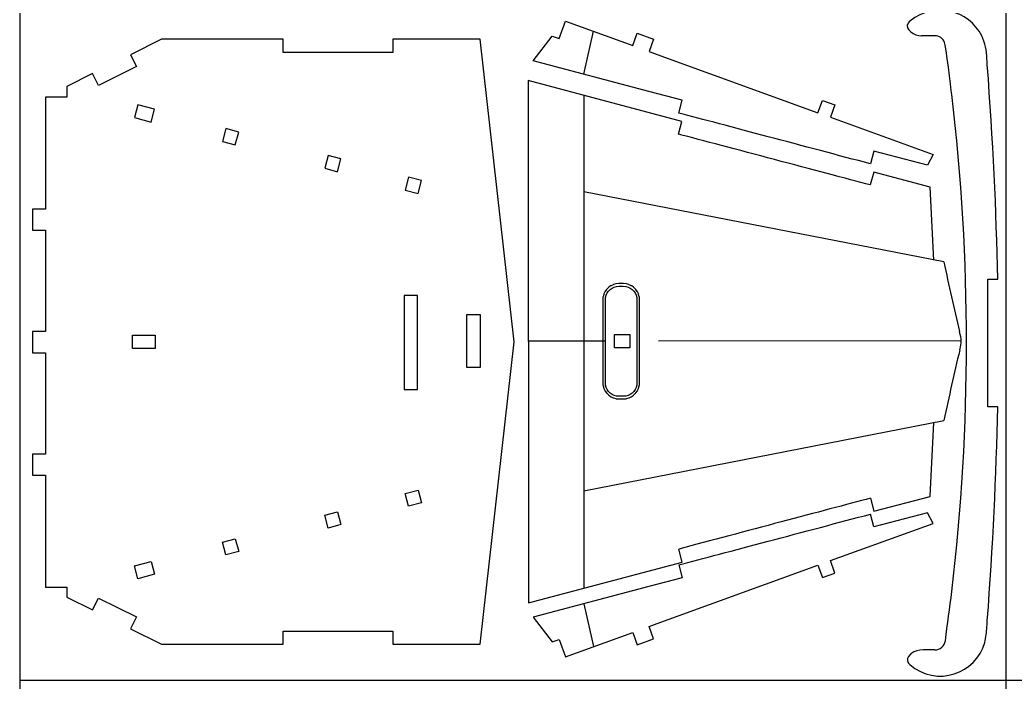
# Model space of a CAD drawing. Extents: x 827 to 1399, y 525 to 1105.
# Drawn here: x 829.5 to 1021.3, y 815.1 to 942.7 of the extents above; entities that cross this region are included whole.
import ezdxf

# ---------------------------------------------------------------- set-up
doc = ezdxf.new("R2010")
doc.units = 0
doc.layers.get('0').update_dxf_attribs({"linetype": 'CONTINUOUS'})

msp = doc.modelspace()

# ---------------------------------------------------------------- linework, layer by layer
at = {"color": 5}
for p, q in [((829.465449, 1105.441268), (829.465449, 525.441268)), ((1019.465449, 1105.441268), (1019.465449, 525.441268)), ((829.465449, 815.441268), (1399.465449, 815.441268))]:
    msp.add_line(p, q, dxfattribs=at)
at = {"color": 3}
for p, q in [((933.420649, 939.118468), (934.635749, 942.464968)), ((934.635749, 942.464968), (947.575049, 937.766368)), ((947.575049, 937.766368), (948.445449, 940.163268)), ((948.445449, 940.163268), (951.584549, 939.023468)), ((856.726349, 938.967768), (850.773949, 935.995068)), ((880.187849, 938.967968), (856.726349, 938.967768)), ((880.187849, 936.417968), (880.187849, 938.967968)), ((918.175249, 938.968268), (901.358849, 938.968168)), ((901.358849, 938.968168), (901.358849, 936.418068)), ((924.714649, 880.681568), (918.175249, 938.968268)), ((928.366849, 934.838368), (932.042749, 939.595768)), ((932.042749, 939.595768), (933.420649, 939.118468)), ((951.584549, 939.023468), (950.714149, 936.626468)), ((901.358849, 936.418068), (880.187849, 936.417968)), ((950.714149, 936.626468), (952.257849, 936.065968)), ((952.257849, 936.065968), (983.270249, 924.804968)), ((850.773949, 935.995068), (851.913249, 933.713768)), ((950.708949, 928.917868), (928.366849, 934.838368)), ((843.473549, 932.349268), (838.540049, 929.885468)), ((844.612849, 930.067868), (843.473549, 932.349268)), ((851.913249, 933.713768), (844.612849, 930.067868)), ((957.060049, 923.153768), (927.436949, 930.996168)), ((927.436949, 930.996168), (927.488949, 830.366868)), ((838.540049, 929.885468), (838.540049, 927.814168)), ((957.102849, 927.223568), (950.708949, 928.917868)), ((838.540049, 927.814168), (834.410349, 927.814168)), ((834.410349, 927.814168), (834.410349, 906.247868)), ((956.449549, 924.758568), (957.102849, 927.223568)), ((983.270249, 924.804968), (984.140649, 927.201868)), ((984.140649, 927.201868), (986.537649, 926.331468)), ((986.537649, 926.331468), (985.667349, 923.934568)), ((956.406849, 920.688768), (957.060049, 923.153768)), ((985.667349, 923.934568), (1005.466149, 916.745368)), ((994.065749, 917.428768), (993.412549, 914.963768)), ((1004.405649, 914.688768), (994.065749, 917.428768)), ((1005.466149, 916.745368), (1004.405649, 914.688768)), ((994.023149, 913.359068), (993.370049, 910.894268)), ((1004.927949, 910.469368), (994.023149, 913.359068)), ((1007.521449, 896.055368), (938.161249, 909.591468)), ((1005.638849, 896.422768), (1004.927949, 910.469368)), ((834.410349, 906.247868), (831.876449, 906.247868)), ((831.876449, 906.247868), (831.876449, 902.167768)), ((831.876449, 902.167768), (834.410349, 902.167768)), ((834.410349, 902.167768), (834.410349, 882.641468)), ((1016.031049, 868.113468), (1016.031049, 892.718868)), ((1016.031049, 892.718868), (1017.923249, 892.718868)), ((834.410349, 882.641468), (831.876449, 882.641468)), ((831.876449, 882.641468), (831.876449, 878.561468)), ((918.175249, 822.394868), (924.714649, 880.681568)), ((1010.897149, 880.876168), (952.544049, 880.780668)), ((831.876449, 878.561468), (834.410349, 878.561468)), ((834.410349, 878.561468), (834.410349, 859.035168)), ((1017.921349, 868.113468), (1016.031049, 868.113468)), ((938.158749, 851.969768), (1007.521549, 865.505968)), ((1004.906349, 850.944268), (1005.631349, 865.137068)), ((834.410349, 859.035168), (831.876449, 859.035168)), ((831.876449, 859.035168), (831.876449, 854.955068)), ((831.876449, 854.955068), (834.410349, 854.955068)), ((834.410349, 854.955068), (834.410349, 833.388768)), ((993.397049, 850.532468), (994.065849, 848.008568)), ((994.065849, 848.008568), (1004.921949, 850.885268)), ((1004.921949, 850.885268), (1004.906349, 850.944268)), ((994.065749, 845.008568), (993.412549, 847.473568)), ((1004.405649, 847.748568), (994.065749, 845.008568)), ((1005.466149, 845.691968), (1004.405649, 847.748568)), ((985.667349, 838.502768), (1005.466149, 845.691968)), ((957.102849, 838.213768), (956.434149, 840.737368)), ((927.488949, 830.366868), (957.102849, 838.213768)), ((986.537649, 836.105868), (985.667349, 838.502768)), ((952.257849, 826.371368), (983.270249, 837.632368)), ((956.449549, 837.678768), (957.102849, 835.213768)), ((983.270249, 837.632368), (984.140649, 835.235468)), ((957.102849, 835.213768), (950.708949, 833.519468)), ((984.140649, 835.235468), (986.537649, 836.105868)), ((834.410349, 833.388768), (838.540049, 833.388768)), ((838.540049, 833.388768), (838.540049, 831.477668)), ((950.708949, 833.519468), (928.366849, 827.598968)), ((838.540049, 831.477668), (843.473549, 829.013868)), ((843.473549, 829.013868), (844.612849, 831.295268)), ((844.612849, 831.295268), (851.913249, 827.649468)), ((851.913249, 827.649468), (850.773949, 825.368068)), ((928.366849, 827.598968), (932.042749, 822.841568)), ((850.773949, 825.368068), (856.726349, 822.395368)), ((880.187849, 822.395168), (880.187849, 824.945268)), ((880.187849, 824.945268), (901.358849, 824.945068)), ((901.358849, 824.945068), (901.358849, 822.395068)), ((950.714149, 825.810868), (952.257849, 826.371368)), ((951.584549, 823.413868), (950.714149, 825.810868)), ((932.042749, 822.841568), (933.420649, 823.318868)), ((933.420649, 823.318868), (934.635749, 819.972368)), ((934.635749, 819.972368), (947.575049, 824.670968)), ((947.575049, 824.670968), (948.445449, 822.274068)), ((948.445449, 822.274068), (951.584549, 823.413868)), ((856.726349, 822.395368), (880.187849, 822.395168)), ((901.358849, 822.395068), (918.175249, 822.394868))]:
    msp.add_line(p, q, dxfattribs=at)
at = {"color": 1}
for p, q in [((938.157949, 932.243668), (940.029149, 940.506468)), ((938.162149, 928.161568), (938.157949, 833.193668)), ((942.297349, 880.780668), (927.462949, 880.780668)), ((938.157949, 830.193668), (940.029149, 821.930868))]:
    msp.add_line(p, q, dxfattribs=at)
at = {"color": 7}
for p, q in [((852.177349, 926.341468), (851.521449, 923.877168)), ((855.404649, 925.482468), (852.177349, 926.341468)), ((854.748849, 923.018268), (855.404649, 925.482468)), ((851.521449, 923.877168), (854.748849, 923.018268)), ((869.155549, 921.758768), (868.499749, 919.294468)), ((871.629549, 921.100368), (869.155549, 921.758768)), ((870.973749, 918.636068), (871.629549, 921.100368)), ((868.499749, 919.294468), (870.973749, 918.636068)), ((888.875549, 916.574368), (888.219749, 914.110068)), ((891.339849, 915.918468), (888.875549, 916.574368)), ((890.683949, 913.454268), (891.339849, 915.918468)), ((888.219749, 914.110068), (890.683949, 913.454268)), ((904.379049, 912.384068), (903.723249, 909.919768)), ((906.853049, 911.725668), (904.379049, 912.384068)), ((906.197249, 909.261368), (906.853049, 911.725668)), ((903.723249, 909.919768), (906.197249, 909.261368)), ((906.095549, 889.576368), (903.545549, 889.576368)), ((903.545549, 889.576368), (903.545549, 871.452368)), ((906.095549, 871.452368), (906.095549, 889.576368)), ((915.594449, 885.911168), (918.144549, 885.911168)), ((915.594449, 875.710968), (915.594449, 885.911168)), ((918.144549, 885.911168), (918.144549, 875.710968)), ((851.170349, 881.956468), (855.506549, 881.956468)), ((851.170349, 879.406768), (851.170349, 881.956468)), ((855.506549, 881.956468), (855.506549, 879.406768)), ((944.073149, 879.505568), (944.073149, 882.055668)), ((944.073149, 882.055668), (947.020249, 882.055668)), ((947.020249, 882.055668), (947.020249, 879.505568)), ((855.506549, 879.406768), (851.170349, 879.406768)), ((947.020249, 879.505568), (944.073149, 879.505568)), ((918.144549, 875.710968), (915.594449, 875.710968)), ((903.545549, 871.452368), (906.095549, 871.452368)), ((903.723249, 851.443368), (906.197249, 852.101768)), ((906.197249, 852.101768), (906.853049, 849.637468)), ((904.379049, 848.979068), (903.723249, 851.443368)), ((888.219749, 847.253068), (890.683949, 847.908968)), ((890.683949, 847.908968), (891.339849, 845.444668)), ((906.853049, 849.637468), (904.379049, 848.979068)), ((888.875549, 844.788768), (888.219749, 847.253068)), ((891.339849, 845.444668), (888.875549, 844.788768)), ((868.499749, 842.068668), (870.973749, 842.727068)), ((869.155549, 839.604368), (868.499749, 842.068668)), ((870.973749, 842.727068), (871.629549, 840.262768)), ((871.629549, 840.262768), (869.155549, 839.604368)), ((851.521449, 837.485968), (854.748849, 838.344968)), ((854.748849, 838.344968), (855.404649, 835.880668)), ((852.177349, 835.021768), (851.521449, 837.485968)), ((855.404649, 835.880668), (852.177349, 835.021768))]:
    msp.add_line(p, q, dxfattribs=at)
at = {"color": 2}
for p, q in [((942.207149, 890.298668), (942.011549, 889.888268)), ((942.511149, 890.740668), (942.250449, 890.372668)), ((942.462849, 889.673168), (942.658449, 890.083568)), ((942.883649, 891.123268), (942.565549, 890.805068)), ((942.658449, 890.083568), (942.919149, 890.451568)), ((942.919149, 890.451568), (943.237249, 890.769768)), ((943.316449, 891.438468), (942.948349, 891.177868)), ((943.237249, 890.769768), (943.605349, 891.030368)), ((943.800549, 891.677368), (943.390249, 891.481768)), ((943.605349, 891.030368), (944.015649, 891.225968)), ((944.327549, 891.830768), (943.882549, 891.707868)), ((944.015649, 891.225968), (944.460649, 891.348868)), ((944.887849, 891.889468), (944.415649, 891.846868)), ((944.460649, 891.348868), (944.932849, 891.391468)), ((945.763449, 891.891468), (944.932849, 891.891468)), ((944.932849, 891.391468), (945.763449, 891.391468)), ((945.763449, 891.391468), (946.235549, 891.348868)), ((946.280549, 891.846868), (945.808449, 891.889468)), ((946.235549, 891.348868), (946.680649, 891.225968)), ((946.813749, 891.707868), (946.368649, 891.830768)), ((946.680649, 891.225968), (947.090949, 891.030368)), ((947.306049, 891.481768), (946.895749, 891.677368)), ((947.090949, 891.030368), (947.459049, 890.769768)), ((947.747949, 891.177868), (947.379849, 891.438468)), ((947.459049, 890.769768), (947.777249, 890.451568)), ((947.777249, 890.451568), (948.037849, 890.083568)), ((948.130749, 890.805068), (947.812549, 891.123268)), ((948.037849, 890.083568), (948.233449, 889.673268)), ((948.445949, 890.372468), (948.185349, 890.740468)), ((948.684849, 889.888368), (948.489249, 890.298668)), ((941.797349, 888.755968), (941.797349, 872.805068)), ((941.841949, 889.273168), (941.799349, 888.800968)), ((941.980949, 889.806268), (941.858049, 889.361268)), ((942.297349, 888.755968), (942.339949, 889.228168)), ((942.297349, 872.805068), (942.297349, 888.755968)), ((942.339949, 889.228168), (942.462849, 889.673168)), ((948.233449, 889.673268), (948.356449, 889.228168)), ((948.356449, 889.228168), (948.399049, 888.755968)), ((948.399049, 888.755968), (948.399149, 872.805068)), ((948.838449, 889.361368), (948.715449, 889.806468)), ((948.897049, 888.800968), (948.854449, 889.273168)), ((948.899149, 872.805068), (948.899049, 888.755968)), ((941.799449, 872.759968), (941.842149, 872.287768)), ((942.340049, 872.332868), (942.297349, 872.805068)), ((948.399149, 872.805068), (948.356449, 872.332968)), ((948.854349, 872.287868), (948.897049, 872.759968)), ((941.858149, 872.199768), (941.981049, 871.754768)), ((942.011549, 871.672768), (942.207149, 871.262468)), ((942.250449, 871.188668), (942.511049, 870.820568)), ((942.462949, 871.887868), (942.340049, 872.332868)), ((942.658549, 871.477568), (942.462949, 871.887868)), ((942.919149, 871.109468), (942.658549, 871.477568)), ((943.237349, 870.791368), (942.919149, 871.109468)), ((947.777249, 871.109468), (947.459149, 870.791368)), ((948.037949, 871.477568), (947.777249, 871.109468)), ((948.233549, 871.887868), (948.037949, 871.477568)), ((948.185349, 870.820468), (948.446049, 871.188568)), ((948.356449, 872.332968), (948.233549, 871.887868)), ((948.489349, 871.262468), (948.684949, 871.672768)), ((948.715449, 871.754768), (948.838349, 872.199868)), ((942.565649, 870.755868), (942.883849, 870.437768)), ((942.948249, 870.383368), (943.316249, 870.122668)), ((943.605349, 870.530668), (943.237349, 870.791368)), ((943.390349, 870.079268), (943.800649, 869.883768)), ((944.015649, 870.335168), (943.605349, 870.530668)), ((943.882549, 869.853268), (944.327649, 869.730368)), ((944.460749, 870.212268), (944.015649, 870.335168)), ((944.415649, 869.714368), (944.887749, 869.671668)), ((944.932849, 870.169568), (944.460749, 870.212268)), ((945.763449, 870.169568), (944.932849, 870.169568)), ((944.932849, 869.669568), (945.763449, 869.669568)), ((946.235649, 870.212268), (945.763449, 870.169568)), ((945.808549, 869.671668), (946.280749, 869.714368)), ((946.680749, 870.335168), (946.235649, 870.212268)), ((946.368749, 869.730368), (946.813849, 869.853268)), ((947.091049, 870.530768), (946.680749, 870.335168)), ((946.895849, 869.883768), (947.306149, 870.079368)), ((947.459149, 870.791368), (947.091049, 870.530768)), ((947.379949, 870.122668), (947.748049, 870.383268)), ((947.812649, 870.437868), (948.130749, 870.755968))]:
    msp.add_line(p, q, dxfattribs=at)
at = {"color": 3}
for points in [[(1015.251349, 938.625468), (1013.305549, 944.075668), (1006.801449, 946.250368), (1001.976349, 943.167868)], [(1000.642749, 942.087968), (999.969349, 940.900668), (1001.791949, 939.638468), (1003.253749, 939.633468)], [(1001.976349, 943.167868), (1001.725349, 943.007568), (1000.767249, 942.307468), (1000.642749, 942.087968)], [(1005.803749, 939.633468), (1004.953749, 939.638668), (1004.103749, 939.630568), (1003.253749, 939.633468)], [(1007.688449, 938.374168), (1007.372449, 939.137268), (1006.636449, 939.628368), (1005.803749, 939.633468)], [(1009.071549, 928.343368), (1008.921849, 929.603068), (1007.937349, 937.773268), (1007.688449, 938.374168)], [(1015.918449, 934.047168), (1015.795449, 935.686868), (1015.806649, 937.070168), (1015.251349, 938.625468)], [(1017.923249, 892.718868), (1017.668949, 906.062768), (1017.001049, 919.613768), (1015.918449, 934.047168)], [(1009.071549, 832.590468), (1012.851349, 864.396268), (1012.851249, 896.537568), (1009.071549, 928.343368)], [(993.412549, 914.963768), (981.177249, 918.206168), (965.409949, 922.384068), (956.449549, 924.758568)], [(993.370049, 910.894268), (984.378949, 913.276868), (965.398749, 918.306368), (956.406849, 920.688768)], [(1007.521449, 896.055368), (1008.555649, 891.577368), (1009.435149, 887.133468), (1010.568149, 882.633868)], [(1010.615349, 879.112768), (1011.026149, 880.713868), (1010.972149, 881.029468), (1010.568149, 882.633868)], [(1010.615349, 879.112768), (1009.424949, 874.473468), (1008.602349, 870.185868), (1007.521549, 865.505968)], [(1015.918449, 826.886668), (1016.998249, 841.283468), (1017.665649, 854.802268), (1017.921349, 868.113468)], [(993.397049, 850.532468), (984.510749, 848.177668), (968.672249, 843.980468), (956.434149, 840.737368)], [(956.449549, 837.678768), (965.409949, 840.053268), (981.177249, 844.231168), (993.412549, 847.473568)], [(1007.826349, 823.074168), (1008.247149, 826.245468), (1008.694049, 829.413668), (1009.071549, 832.590468)], [(1015.654249, 823.866068), (1015.793849, 824.867068), (1015.842849, 825.878768), (1015.918449, 826.886668)], [(1001.967949, 817.734768), (1007.442649, 814.106668), (1014.770049, 817.526968), (1015.654249, 823.866068)], [(1005.803749, 821.300368), (1006.835049, 821.306768), (1007.691549, 822.057768), (1007.826349, 823.074168)], [(1005.803749, 821.300368), (1003.720749, 821.287468), (1001.930849, 821.652768), (1000.703649, 820.025368)], [(1000.703649, 820.025368), (1000.373749, 819.587968), (1000.513649, 818.909668), (1000.703649, 818.750368)], [(1000.703649, 818.750368), (1001.117849, 818.403068), (1001.517349, 818.033368), (1001.967949, 817.734768)]]:
    msp.add_open_spline(points, degree=3, dxfattribs=at)
at = {"color": 2}
for points in [[(942.250449, 890.372668), (942.233349, 890.348468), (942.219849, 890.325368), (942.207149, 890.298668)], [(942.565549, 890.805068), (942.544949, 890.784468), (942.527949, 890.764368), (942.511149, 890.740668)], [(942.948349, 891.177868), (942.924549, 891.160968), (942.904349, 891.143968), (942.883649, 891.123268)], [(943.390249, 891.481768), (943.363549, 891.469068), (943.340549, 891.455568), (943.316449, 891.438468)], [(943.882549, 891.707868), (943.853349, 891.699868), (943.827849, 891.690368), (943.800549, 891.677368)], [(944.415649, 891.846868), (944.384749, 891.844068), (944.357449, 891.839068), (944.327549, 891.830768)], [(944.932849, 891.891468), (944.917649, 891.891468), (944.902949, 891.890868), (944.887849, 891.889468)], [(945.808449, 891.889468), (945.793249, 891.890868), (945.778649, 891.891468), (945.763449, 891.891468)], [(946.368649, 891.830768), (946.338749, 891.839068), (946.311449, 891.844068), (946.280549, 891.846868)], [(946.895749, 891.677368), (946.868449, 891.690368), (946.842949, 891.699868), (946.813749, 891.707868)], [(947.379849, 891.438468), (947.355749, 891.455568), (947.332749, 891.469068), (947.306049, 891.481768)], [(947.812549, 891.123268), (947.791949, 891.143968), (947.771749, 891.160968), (947.747949, 891.177868)], [(948.185349, 890.740468), (948.168449, 890.764368), (948.151449, 890.784468), (948.130749, 890.805068)], [(948.489249, 890.298668), (948.476449, 890.325368), (948.462949, 890.348368), (948.445949, 890.372468)], [(941.799349, 888.800968), (941.797949, 888.785868), (941.797349, 888.771168), (941.797349, 888.755968)], [(941.858049, 889.361268), (941.849749, 889.331368), (941.844749, 889.304068), (941.841949, 889.273168)], [(942.011549, 889.888268), (941.998449, 889.860968), (941.988949, 889.835468), (941.980949, 889.806268)], [(948.715449, 889.806468), (948.707349, 889.835668), (948.697849, 889.861168), (948.684849, 889.888368)], [(948.854449, 889.273168), (948.851649, 889.304068), (948.846649, 889.331468), (948.838449, 889.361368)], [(948.899049, 888.755968), (948.899049, 888.771168), (948.898449, 888.785768), (948.897049, 888.800968)], [(941.797349, 872.805068), (941.797349, 872.789868), (941.798049, 872.775168), (941.799449, 872.759968)], [(948.897049, 872.759968), (948.898449, 872.775168), (948.899149, 872.789868), (948.899149, 872.805068)], [(941.842149, 872.287768), (941.844949, 872.256968), (941.849849, 872.229668), (941.858149, 872.199768)], [(941.981049, 871.754768), (941.989049, 871.725568), (941.998549, 871.700068), (942.011549, 871.672768)], [(942.207149, 871.262468), (942.219849, 871.235768), (942.233349, 871.212768), (942.250449, 871.188668)], [(942.511049, 870.820568), (942.527949, 870.796768), (942.544949, 870.776568), (942.565649, 870.755868)], [(948.130749, 870.755968), (948.151449, 870.776568), (948.168449, 870.796668), (948.185349, 870.820468)], [(948.446049, 871.188568), (948.463149, 871.212668), (948.476549, 871.235768), (948.489349, 871.262468)], [(948.684949, 871.672768), (948.697949, 871.700068), (948.707449, 871.725568), (948.715449, 871.754768)], [(948.838349, 872.199868), (948.846649, 872.229768), (948.851549, 872.257068), (948.854349, 872.287868)], [(942.883849, 870.437768), (942.904449, 870.417168), (942.924549, 870.400168), (942.948249, 870.383368)], [(943.316249, 870.122668), (943.340449, 870.105568), (943.363549, 870.091968), (943.390349, 870.079268)], [(943.800649, 869.883768), (943.827949, 869.870768), (943.853449, 869.861268), (943.882549, 869.853268)], [(944.327649, 869.730368), (944.357549, 869.722068), (944.384849, 869.717168), (944.415649, 869.714368)], [(944.887749, 869.671668), (944.902949, 869.670268), (944.917649, 869.669568), (944.932849, 869.669568)], [(945.763449, 869.669568), (945.778649, 869.669568), (945.793349, 869.670268), (945.808549, 869.671668)], [(946.280749, 869.714368), (946.311549, 869.717168), (946.338949, 869.722068), (946.368749, 869.730368)], [(946.813849, 869.853268), (946.843049, 869.861268), (946.868549, 869.870768), (946.895849, 869.883768)], [(947.306149, 870.079368), (947.332849, 870.092068), (947.355849, 870.105568), (947.379949, 870.122668)], [(947.748049, 870.383268), (947.771849, 870.400168), (947.792049, 870.417168), (947.812649, 870.437868)]]:
    msp.add_open_spline(points, degree=3, dxfattribs=at)

doc.saveas('drawing.dxf')
